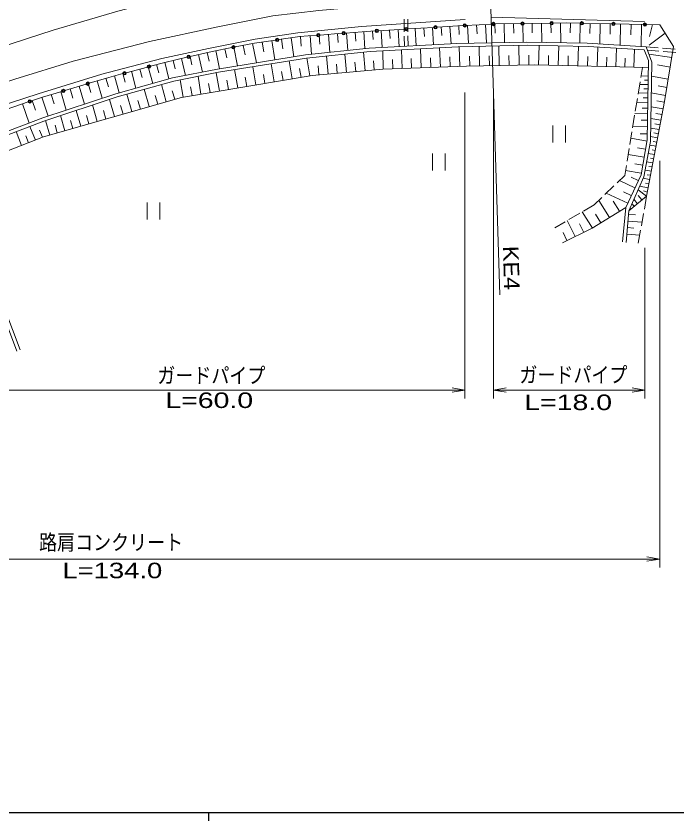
# Model space of a CAD drawing. Units: millimetres, scale not verified. Extents: x 40000 to 680000, y 20000 to 380000.
# Drawn here: x 145290 to 223289, y 204000 to 298998 of the extents above; entities that cross this region are included whole.
import ezdxf
from ezdxf.enums import TextEntityAlignment as Align

# ---------------------------------------------------------------- set-up
doc = ezdxf.new("R2010")
doc.units = ezdxf.units.MM
doc.header["$LTSCALE"] = 1000
doc.linetypes.add('CHAIN', pattern=[18.5, 12, -1.5, 3.5, -1.5])
for name, color, linetype, lineweight in [('M-BMK', 2, 'CHAIN', 13), ('M-STR-HTXT', 7, 'Continuous', 13), ('M-STR-STRC', 7, 'Continuous', 13), ('M-TTL-BAND', 7, 'Continuous', 25), ('M-WORK', 1, 'Continuous', 13)]:
    doc.layers.add(name, color=color, linetype=linetype, lineweight=lineweight)
doc.styles.add('ＭＳ Ｐゴシック', font='')
doc.styles.get('ＭＳ Ｐゴシック').set_extended_font_data('MS PGothic')

# ---------------------------------------------------------------- blocks, each defined once
blk = doc.blocks.new('open_arrow')
at = {"color": 0, "linetype": 'Continuous', "lineweight": -2}
blk.add_lwpolyline([(7.5, 1.25), (0, 0), (7.5, -1.25)], dxfattribs=at)

msp = doc.modelspace()

# ---------------------------------------------------------------- linework, layer by layer
at = {"layer": 'M-BMK'}
msp.add_lwpolyline([(75954, 259473), (81556, 263140), (98332, 274220), (105124, 278113), (111087, 281398), (118541, 285208), (128949, 289956), (137314, 293214), (143194, 295257), (149682, 297355), (157302, 299564), (165950, 301845)], dxfattribs=at)
at = {"layer": 'M-STR-HTXT'}
for p, q in [((202379, 266081), (201150, 305356)), ((198250, 289996), (198250, 253855)), ((201628, 289996), (201628, 253855)), ((221256, 281911), (221256, 233912)), ((219516, 271661), (219516, 253855)), ((137976, 254855), (198250, 254855)), ((201628, 254855), (219516, 254855)), ((92063, 234912), (221256, 234912))]:
    msp.add_line(p, q, dxfattribs=at)
at = {"layer": 'M-STR-STRC'}
for p, q in [((188073, 297271), (191132, 297458)), ((191532, 297482), (194591, 297669)), ((194990, 297693), (198050, 297880)), ((201828, 298066), (204864, 298109)), ((205264, 298115), (208300, 298158)), ((208700, 298164), (210218, 298185)), ((210218, 298185), (211878, 298151)), ((212278, 298143), (215597, 298074)), ((215997, 298066), (219316, 297997)), ((176306, 296216), (178773, 296574)), ((178773, 296574), (180763, 296730)), ((181162, 296762), (183754, 296965)), ((184153, 296997), (186144, 297153)), ((186144, 297153), (187673, 297247)), ((171142, 295355), (173444, 295801)), ((173444, 295801), (175910, 296158)), ((165840, 294231), (168447, 294834)), ((168447, 294834), (170749, 295280)), ((162843, 293537), (165450, 294140)), ((158275, 292309), (160786, 292984)), ((161172, 293088), (162843, 293537)), ((153934, 291080), (156217, 291756)), ((156217, 291756), (157888, 292205)), ((151058, 290227), (153550, 290966)), ((148391, 289437), (150674, 290114)), ((144116, 287977), (146713, 288864)), ((147092, 288993), (148391, 289437))]:
    msp.add_line(p, q, dxfattribs=at)
for centre, radius in [((205064, 298112), 200), ((208500, 298161), 200), ((208500, 298161), 160), ((212078, 298147), 200), ((212078, 298147), 160), ((187873, 297259), 200), ((187873, 297259), 160), ((187873, 297259), 120), ((187873, 297259), 100), ((191332, 297470), 200), ((191332, 297470), 160), ((191332, 297470), 120), ((191332, 297470), 100), ((194791, 297681), 200), ((194791, 297681), 160), ((194791, 297681), 120), ((194791, 297681), 100), ((198250, 297892), 200), ((198250, 297892), 160), ((198250, 297892), 120), ((198250, 297892), 100), ((201628, 298063), 200), ((201628, 298063), 160), ((201628, 298063), 120), ((201628, 298063), 100), ((205064, 298112), 160), ((205064, 298112), 120), ((205064, 298112), 100), ((208500, 298161), 120), ((208500, 298161), 100), ((212078, 298147), 120), ((212078, 298147), 100), ((215797, 298070), 200), ((215797, 298070), 160), ((215797, 298070), 120), ((215797, 298070), 100), ((219516, 297993), 200), ((219516, 297993), 160), ((219516, 297993), 120), ((219516, 297993), 100), ((180963, 296746), 200), ((180963, 296746), 160), ((180963, 296746), 120), ((180963, 296746), 100), ((183953, 296981), 200), ((183953, 296981), 160), ((183953, 296981), 120), ((183953, 296981), 100), ((170946, 295317), 200), ((170946, 295317), 160), ((176108, 296187), 200), ((176108, 296187), 160), ((176108, 296187), 120), ((176108, 296187), 100), ((170946, 295317), 120), ((170946, 295317), 100), ((165645, 294186), 200), ((165645, 294186), 160), ((165645, 294186), 120), ((165645, 294186), 100), ((160979, 293036), 200), ((160979, 293036), 160), ((160979, 293036), 120), ((160979, 293036), 100), ((158082, 292257), 200), ((158082, 292257), 160), ((158082, 292257), 120), ((158082, 292257), 100), ((153742, 291023), 200), ((153742, 291023), 160), ((153742, 291023), 120), ((153742, 291023), 100), ((150866, 290170), 200), ((150866, 290170), 160), ((150866, 290170), 120), ((150866, 290170), 100), ((146903, 288929), 200), ((146903, 288929), 160), ((146903, 288929), 120), ((146903, 288929), 100)]:
    msp.add_circle(centre, radius, dxfattribs=at)
at = {"layer": 'M-TTL-BAND'}
for p, q in [((40000, 205000), (579000, 205000)), ((168000, 205000), (168000, 204000))]:
    msp.add_line(p, q, dxfattribs=at)
at = {"layer": 'M-WORK'}
for p, q in [((191107, 297142), (191095, 298642)), ((191538, 297154), (191526, 298654)), ((201353, 298853), (219454, 298363)), ((189371, 297350), (189433, 296345)), ((190377, 297412), (190501, 295385)), ((192404, 297535), (192529, 295493)), ((193425, 297598), (193488, 296576)), ((194447, 297660), (194572, 295601)), ((195476, 297723), (195539, 296693)), ((196506, 297785), (196632, 295711)), ((197543, 297849), (197606, 296811)), ((201628, 298063), (198250, 297892)), ((198580, 297909), (198688, 295778)), ((199645, 297963), (199700, 296898)), ((200711, 298017), (200822, 295826)), ((201806, 298066), (201822, 296969)), ((202902, 298081), (202934, 295874)), ((204006, 298097), (204022, 296993)), ((205110, 298113), (205141, 295923)), ((206205, 298128), (206220, 297034)), ((207299, 298144), (207331, 295895)), ((208424, 298160), (208440, 297035)), ((209548, 298176), (209581, 295849)), ((210712, 298175), (210688, 297012)), ((211875, 298151), (211827, 295802)), ((213049, 298127), (213025, 296952)), ((214224, 298103), (214174, 295699)), ((215426, 298078), (215401, 296876)), ((216627, 298053), (216576, 295561)), ((217873, 298027), (217848, 296781)), ((219119, 298001), (219066, 295418)), ((220411, 297986), (220052, 296599)), ((177752, 296426), (178074, 294202)), ((178864, 296581), (178952, 295461)), ((179984, 296669), (180155, 294496)), ((181070, 296754), (181156, 295668)), ((182157, 296840), (182323, 294719)), ((183217, 296923), (183300, 295863)), ((184277, 297007), (184440, 294937)), ((185312, 297088), (185393, 296053)), ((186346, 297166), (186470, 295146)), ((187356, 297227), (187418, 296218)), ((188366, 297289), (188489, 295278)), ((191121, 295418), (191111, 296642)), ((191552, 295441), (191542, 296654)), ((221887, 296994), (220002, 295582)), ((172110, 295543), (172322, 294443)), ((173209, 295755), (173648, 293488)), ((174350, 295932), (174516, 294789)), ((175493, 296098), (175820, 293839)), ((176622, 296262), (176786, 295132)), ((202324, 293158), (202282, 295482)), ((204658, 293200), (204616, 295535)), ((206967, 293222), (207021, 295530)), ((209282, 293168), (209336, 295483)), ((167845, 294695), (168083, 293666)), ((168878, 294918), (169290, 292785)), ((169944, 295124), (170150, 294057)), ((171010, 295330), (171436, 293131)), ((184279, 292346), (184085, 294513)), ((186476, 292542), (186279, 294739)), ((188637, 292732), (188559, 294900)), ((190843, 292812), (190763, 295018)), ((193087, 292893), (193005, 295137)), ((195369, 292976), (195286, 295258)), ((197685, 293060), (197601, 295377)), ((199999, 293116), (199957, 295430)), ((211603, 293113), (211658, 295435)), ((213887, 293060), (213941, 295344)), ((216092, 293008), (216144, 295213)), ((218220, 292958), (218270, 295086)), ((221079, 295265), (219675, 295383)), ((221152, 294869), (219819, 294981)), ((223072, 295098), (221578, 295223)), ((223145, 294702), (221650, 294827)), ((163838, 293767), (164066, 292784)), ((164821, 293995), (165283, 292000)), ((165818, 294226), (166049, 293228)), ((166816, 294457), (167292, 292398)), ((177864, 291588), (177508, 293715)), ((179976, 291941), (179623, 294054)), ((182112, 292152), (181921, 294290)), ((187556, 292639), (187460, 293720)), ((189740, 292772), (189700, 293875)), ((191965, 292853), (191924, 293974)), ((194228, 292935), (194186, 294076)), ((196527, 293018), (196485, 294177)), ((198842, 293095), (198821, 294252)), ((201161, 293137), (201140, 294299)), ((203491, 293179), (203470, 294346)), ((205813, 293221), (205792, 294375)), ((208124, 293195), (208151, 294352)), ((210442, 293141), (210470, 294301)), ((212745, 293087), (212772, 294229)), ((214990, 293034), (215015, 294136)), ((217156, 292983), (217181, 294047)), ((222675, 294094), (219995, 294489)), ((159899, 292746), (160166, 291755)), ((160890, 293012), (161418, 291047)), ((161873, 293276), (162137, 292294)), ((162855, 293540), (163310, 291574)), ((171445, 290514), (171083, 292679)), ((173597, 290874), (173237, 293026)), ((175737, 291232), (175379, 293372)), ((178920, 291765), (178743, 292821)), ((181043, 292056), (180947, 293126)), ((183195, 292249), (183099, 293333)), ((185377, 292444), (185279, 293542)), ((219025, 291742), (219220, 292935)), ((222492, 292985), (221013, 293251)), ((155880, 291656), (156183, 290632)), ((156908, 291942), (157446, 289942)), ((157908, 292211), (158177, 291211)), ((158908, 292479), (159441, 290497)), ((167115, 289790), (166763, 291892)), ((169281, 290152), (168919, 292319)), ((172521, 290694), (172341, 291770)), ((174667, 291053), (174488, 292123)), ((176800, 291410), (176622, 292474)), ((219900, 291919), (219055, 291931)), ((222253, 291537), (220298, 291888)), ((152743, 290727), (153369, 288614)), ((153800, 291040), (154113, 289983)), ((154856, 291353), (155463, 289306)), ((163018, 288893), (162438, 290919)), ((165012, 289438), (164671, 291478)), ((168198, 289971), (168017, 291055)), ((170363, 290333), (170182, 291416)), ((218702, 289768), (218944, 291249)), ((219885, 290919), (218892, 290934)), ((219892, 291419), (219470, 291425)), ((222095, 290584), (221077, 290767)), ((149439, 289748), (149772, 288624)), ((150562, 290081), (151208, 287900)), ((151653, 290404), (151976, 289313)), ((158950, 287728), (158361, 289785)), ((160992, 288312), (160407, 290354)), ((164013, 289178), (163728, 290172)), ((166063, 289614), (165888, 290665)), ((219870, 289919), (218729, 289936)), ((219878, 290419), (219381, 290426)), ((221938, 289632), (220268, 289932)), ((147183, 289024), (147570, 287891)), ((148316, 289412), (149074, 287194)), ((156893, 287138), (156312, 289168)), ((159971, 288020), (159679, 289041)), ((162005, 288603), (161715, 289616)), ((218379, 287794), (218621, 289275)), ((219853, 288778), (218543, 288798)), ((219862, 289349), (219291, 289357)), ((221805, 288836), (220920, 288995)), ((146049, 288637), (146823, 286369)), ((152916, 285999), (152380, 287868)), ((154864, 286557), (154306, 288505)), ((155878, 286848), (155588, 287862)), ((157921, 287433), (157627, 288462)), ((219844, 288123), (219189, 288133)), ((221655, 288043), (220243, 288296)), ((151047, 285464), (150533, 287258)), ((153890, 286278), (153611, 287252)), ((218057, 285821), (218299, 287301)), ((219834, 287468), (218330, 287490)), ((221406, 286717), (220223, 286929)), ((221531, 287380), (220788, 287513)), ((147562, 284366), (146928, 285984)), ((149253, 284950), (148759, 286672)), ((150150, 285207), (149893, 286104)), ((151981, 285731), (151714, 286666)), ((208650, 286071), (208650, 284071)), ((210150, 284071), (210150, 286071)), ((219812, 285963), (218084, 285989)), ((219823, 286716), (219071, 286727)), ((221302, 286162), (220678, 286274)), ((145944, 283732), (145304, 285366)), ((148395, 284692), (148069, 285526)), ((217734, 283847), (217976, 285327)), ((219799, 285100), (218935, 285112)), ((221197, 285608), (220205, 285786)), ((221105, 285117), (220581, 285211)), ((146753, 284049), (146436, 284858)), ((219760, 284238), (217853, 284576)), ((221013, 284625), (220190, 284773)), ((220920, 284134), (220485, 284212)), ((217411, 281873), (217653, 283353)), ((219591, 283285), (218638, 283454)), ((220828, 283643), (220101, 283773)), ((220735, 283151), (220352, 283220)), ((145772, 259591), (137191, 282259)), ((194441, 282772), (194441, 280772)), ((195941, 280772), (195941, 282772)), ((219422, 282332), (217541, 282665)), ((220643, 282660), (219909, 282792)), ((220550, 282168), (220167, 282237)), ((145396, 259437), (136816, 282104)), ((217136, 280187), (217331, 281380)), ((219256, 281391), (218315, 281558)), ((220458, 281677), (219716, 281810)), ((220365, 281186), (219983, 281254)), ((219089, 280450), (217233, 280779)), ((220273, 280694), (219524, 280829)), ((220181, 280203), (219798, 280271)), ((216225, 279313), (217136, 280187)), ((218334, 278729), (216507, 279583)), ((218733, 279583), (217879, 279982)), ((220072, 279714), (219289, 279855)), ((214782, 277928), (215864, 278966)), ((219688, 277725), (218698, 278506)), ((219903, 278729), (218876, 278913)), ((219808, 278220), (219353, 278385)), ((219996, 279220), (219592, 279292)), ((213510, 276708), (214421, 277582)), ((217480, 276901), (214946, 278085)), ((217907, 277815), (216993, 278242)), ((219159, 277291), (218725, 277820)), ((219719, 277751), (219445, 276205)), ((160744, 276989), (160744, 274989)), ((162244, 274989), (162244, 276989)), ((212271, 275985), (213510, 276708)), ((215332, 275221), (214070, 277245)), ((216519, 275961), (215779, 277148)), ((218244, 276540), (218030, 276800)), ((218630, 276857), (218203, 277377)), ((210543, 274977), (211839, 275733)), ((213308, 273960), (212106, 275889)), ((214320, 274591), (213689, 275603)), ((217575, 275622), (218406, 275556)), ((217857, 276222), (217753, 276350)), ((219358, 275713), (219096, 274236)), ((208872, 274002), (210111, 274725)), ((211262, 272970), (210347, 274863)), ((217508, 274791), (219171, 274658)), ((212285, 273465), (211791, 274488)), ((217448, 274033), (218206, 273972)), ((219008, 273744), (218734, 272198)), ((210315, 272513), (209858, 273460)), ((217387, 273275), (218904, 273154))]:
    msp.add_line(p, q, dxfattribs=at)
for points in [[(220613, 300550), (213822, 300881), (208135, 300936), (201291, 300858), (195638, 300697), (188202, 300274), (181024, 299666), (175613, 299040), (169098, 297734), (161018, 296004), (152036, 293666), (145135, 291550), (138527, 289341), (132233, 286893), (125165, 283801), (120322, 281628), (115558, 279329), (109190, 275979), (102564, 272317), (96767, 268709), (91926, 265562), (83606, 260058), (77265, 255862)], [(137828, 286562), (147878, 289820), (155414, 292139), (162482, 293988), (168003, 295176), (173525, 296280), (178549, 297025), (186059, 297771), (198289, 298599)], [(217606, 276016), (219719, 277751), (221818, 288905), (222894, 295420), (221256, 297978), (219516, 297993)], [(217308, 272278), (217606, 276016), (219369, 280037), (220181, 284182), (220324, 293573), (219675, 295383), (212681, 295785), (205521, 295932), (197331, 295748), (186951, 295196), (179441, 294423), (169061, 292748), (163760, 291699), (157079, 289840), (148448, 286987), (137754, 282920), (126564, 278318), (118632, 274969), (113957, 272171), (108233, 268527), (99582, 263349), (91497, 258343), (82036, 252637), (79092, 250832)], [(216869, 272353), (217255, 276420), (219059, 280279), (219789, 284402), (219927, 293755), (219412, 295018), (212816, 295411), (205657, 295558), (197467, 295374), (187086, 294822), (179577, 294049), (169197, 292374), (163896, 291325), (157215, 289466), (148583, 286613), (137890, 282546), (126700, 277945), (118767, 274595), (114092, 271797), (108368, 268153), (99718, 262975), (91632, 257969), (82172, 252264), (79228, 250458)], [(137836, 280557), (148509, 284737), (164798, 289403), (180230, 291984), (188568, 292729), (198451, 293088), (206488, 293233), (219915, 292919)], [(209774, 272251), (213298, 273954), (217255, 276420)]]:
    msp.add_lwpolyline(points, dxfattribs=at)

# ---------------------------------------------------------------- block references
at = {"layer": 'M-STR-HTXT', "xscale": 200, "yscale": 200, "rotation": 180}
for p in [(198250, 254855), (219516, 254855), (221256, 234912)]:
    msp.add_blockref('open_arrow', p, dxfattribs=at)
at = {"layer": 'M-STR-HTXT', "xscale": 200, "yscale": 200}
msp.add_blockref('open_arrow', (201628, 254855), dxfattribs=at)

# ---------------------------------------------------------------- texts
at = {"layer": 'M-STR-HTXT', "style": 'ＭＳ Ｐゴシック', "width": 1.15}
msp.add_text('KE4', height=1833, rotation=271.792, dxfattribs=at).set_placement((202280, 269224), align=Align.BOTTOM_CENTER)
at = {"layer": 'M-STR-HTXT', "style": 'ＭＳ Ｐゴシック'}
for s, width, p in [('ガードパイプ', 0.85, (168338, 255111)), ('ガードパイプ', 0.85, (211072, 255187)), ('L=60.0', 1.4, (168088, 252188)), ('L=18.0', 1.4, (210452, 251939)), ('路肩コンクリート', 0.85, (156503, 235416)), ('L=134.0', 1.35, (156648, 232093))]:
    msp.add_text(s, height=1833, dxfattribs=dict(at, width=width)).set_placement(p, align=Align.BOTTOM_CENTER)

doc.saveas('drawing.dxf')
